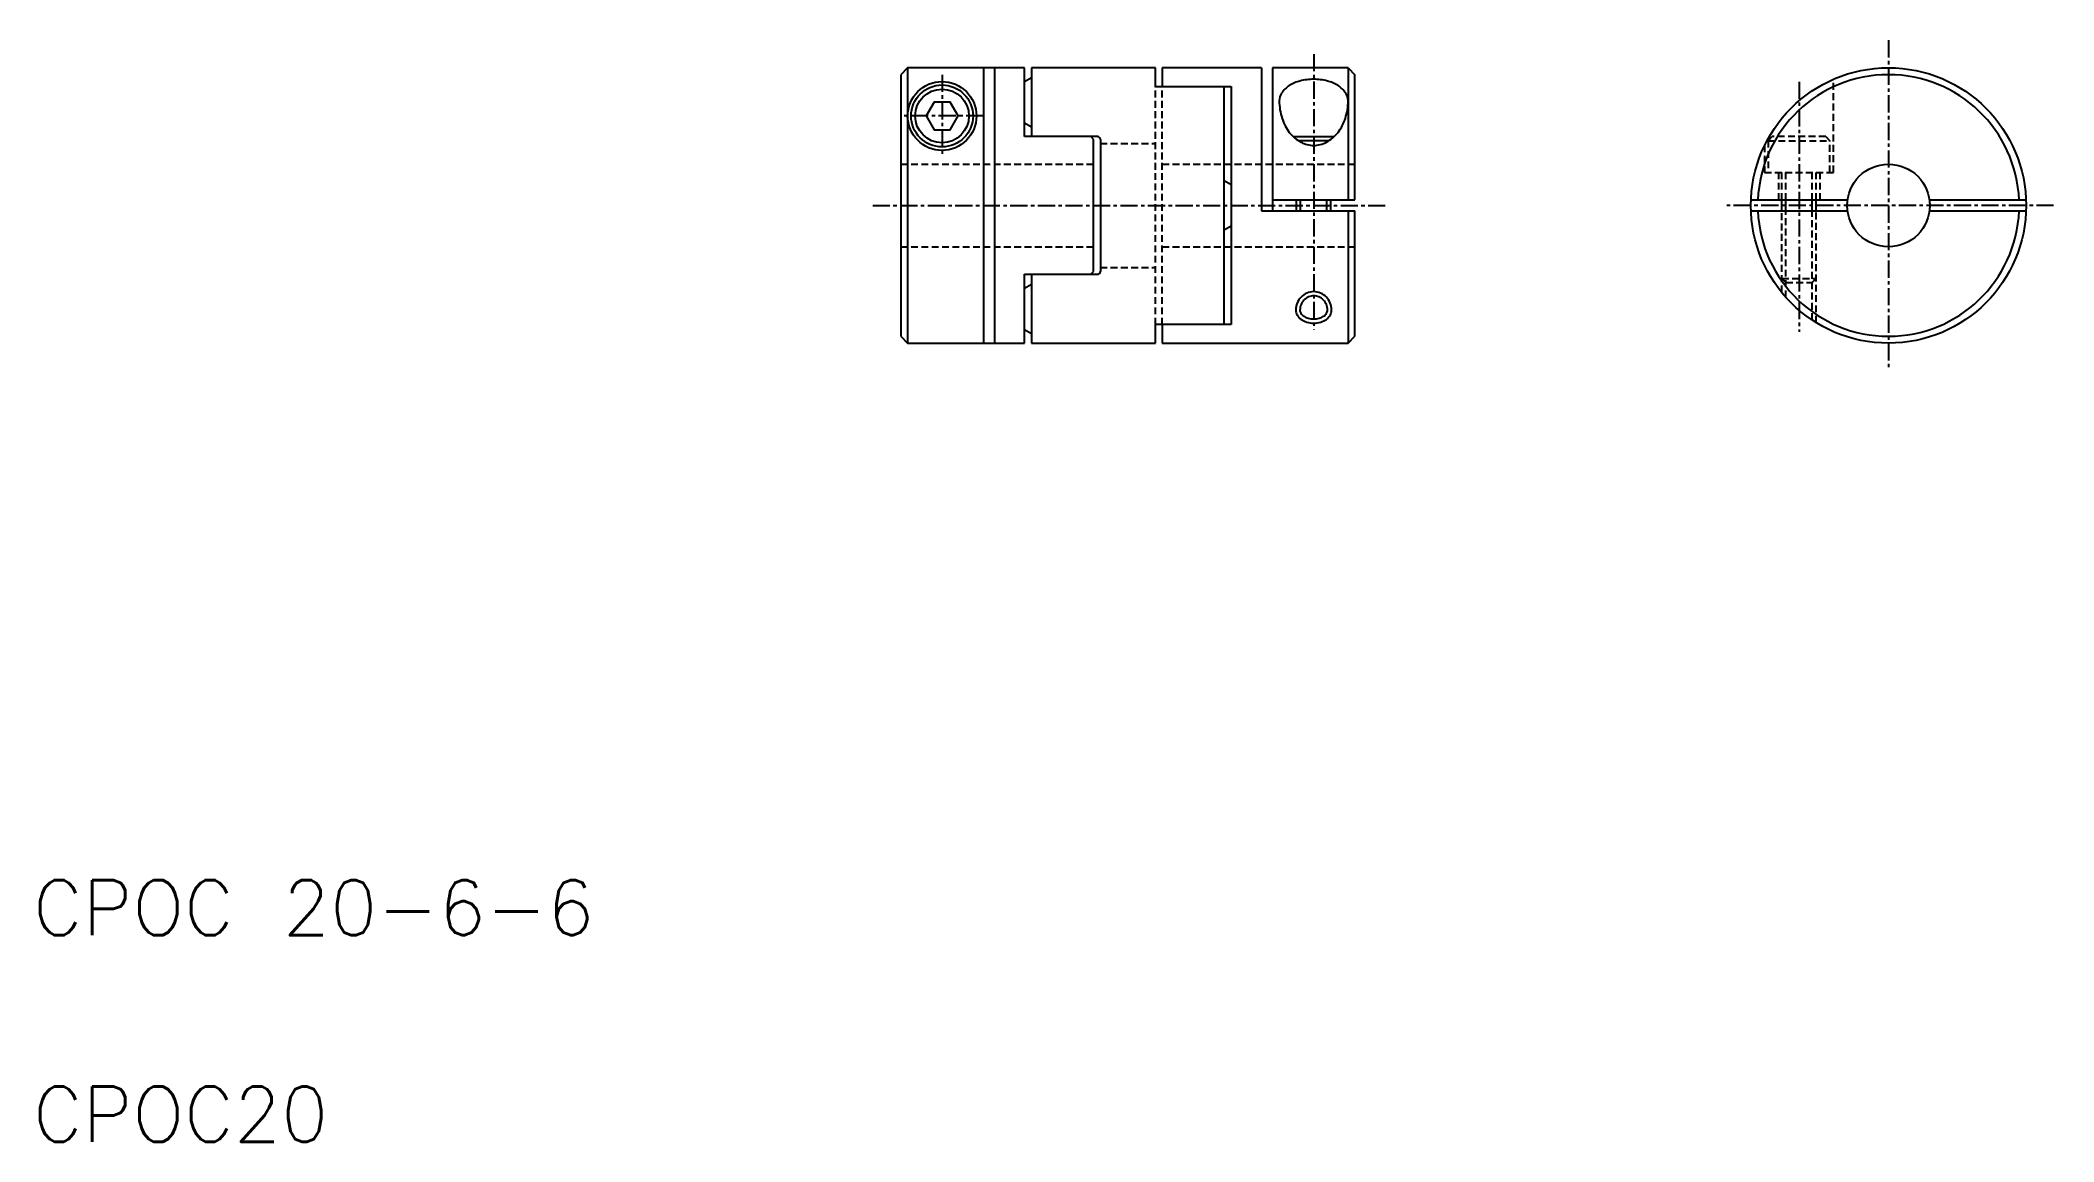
# Model space of a CAD drawing. Extents: x 11 to 157, y 10 to 90.
import ezdxf

# ---------------------------------------------------------------- set-up
doc = ezdxf.new("R2010")
doc.units = 0
doc.linetypes.add('CENTER', pattern=[2, 1.25, -0.25, 0.25, -0.25])
doc.linetypes.add('DASHED', pattern=[0.75, 0.5, -0.25])
doc.layers.get('0').update_dxf_attribs({"linetype": 'CONTINUOUS'})
doc.layers.add('CENTER', color=1, linetype='CENTER')
doc.styles.get("Standard").update_dxf_attribs({"font": 'txt.shx'})

msp = doc.modelspace()

# ---------------------------------------------------------------- linework, layer by layer
at = {"color": 7, "linetype": 'CONTINUOUS'}
for p, q in [((73.53, 88), (73.03, 87.5)), ((73.53, 88), (73.53, 68)), ((82.03, 88), (73.53, 88)), ((79.03, 88), (79.03, 68)), ((79.83, 88), (79.83, 68)), ((82.03, 83), (82.03, 88)), ((91.53, 88), (82.53, 88)), ((82.53, 88), (82.53, 83)), ((91.53, 86.65), (91.53, 88)), ((92.03, 88), (92.03, 86.65)), ((99.23, 88), (92.03, 88)), ((99.23, 88), (99.23, 77.6)), ((105.53, 88), (100.03, 88)), ((100.03, 88), (100.03, 77.6)), ((105.53, 88), (106.03, 87.5)), ((105.53, 88), (105.53, 78.4)), ((73.03, 87.5), (73.03, 68.5)), ((82.03, 87), (82.53, 87.29)), ((91.53, 86.65), (97.03, 86.65)), ((96.53, 69.35), (96.53, 86.65)), ((97.03, 86.65), (97.03, 69.35)), ((106.03, 78.4), (106.03, 87.5)), ((82.03, 84), (82.53, 83.71)), ((87.33, 83), (82.03, 83)), ((86.83, 83), (87.03, 82.8)), ((87.03, 73.2), (87.03, 82.8)), ((87.53, 82.8), (87.53, 73.2)), ((101.54, 83), (104.52, 83)), ((104.14, 82.7), (101.92, 82.7)), ((97.03, 79.5), (96.53, 79.79)), ((137.04, 80.4), (137.04, 80.4)), ((138.29, 80.4), (138.3, 80.4)), ((99.23, 77.6), (106.03, 77.6)), ((100.03, 78.4), (106.03, 78.4)), ((101.78, 77.6), (101.78, 78.4)), ((104.28, 77.6), (104.28, 78.4)), ((105.53, 77.6), (105.53, 68)), ((106.03, 68.5), (106.03, 77.6)), ((134.8, 78.4), (141.82, 78.4)), ((134.8, 77.6), (141.82, 77.6)), ((137.04, 77.6), (137.04, 78.4)), ((139.54, 77.6), (139.54, 78.4)), ((147.77, 78.4), (154.79, 78.4)), ((147.77, 77.6), (154.79, 77.6)), ((97.03, 76.5), (96.53, 76.21)), ((86.83, 73), (87.03, 73.2)), ((82.03, 73), (87.33, 73)), ((82.03, 68), (82.03, 73)), ((82.03, 72), (82.53, 72.29)), ((82.53, 73), (82.53, 68)), ((82.03, 69), (82.53, 68.71)), ((97.03, 69.35), (91.53, 69.35)), ((91.53, 68), (91.53, 69.35)), ((92.03, 69.35), (92.03, 68)), ((73.03, 68.5), (73.53, 68)), ((73.53, 68), (82.03, 68)), ((82.53, 68), (91.53, 68)), ((92.03, 68), (105.53, 68)), ((105.53, 68), (106.03, 68.5))]:
    msp.add_line(p, q, dxfattribs=at)
at = {"color": 3, "linetype": 'DASHED'}
for p, q in [((91.53, 69.35), (91.53, 86.65)), ((92.03, 69.35), (92.03, 86.65)), ((140.79, 80.4), (140.79, 87.16)), ((87.53, 82.5), (91.53, 82.5)), ((135.79, 82.36), (135.79, 80.4)), ((136.04, 82.7), (136.34, 83)), ((136.04, 82.7), (136.04, 80.4)), ((136.04, 82.7), (140.54, 82.7)), ((140.24, 83), (136.34, 83)), ((140.24, 83), (140.54, 82.7)), ((140.54, 80.4), (140.54, 82.7)), ((73.03, 81), (87.03, 81)), ((92.03, 81), (106.03, 81)), ((135.79, 80.4), (140.79, 80.4)), ((136.79, 80.4), (136.79, 78.4)), ((137.04, 78.4), (137.04, 80.4)), ((137.34, 78.4), (137.34, 80.4)), ((139.24, 78.4), (139.24, 80.4)), ((139.54, 78.4), (139.54, 80.4)), ((139.79, 80.4), (139.79, 78.4)), ((137.04, 71.68), (137.04, 77.6)), ((137.34, 71.33), (137.34, 77.6)), ((139.24, 69.68), (139.24, 77.6)), ((139.54, 69.49), (139.54, 77.6)), ((73.03, 75), (87.03, 75)), ((92.03, 75), (106.03, 75)), ((87.53, 73.5), (91.53, 73.5)), ((137.04, 72.7), (137.34, 72.4)), ((137.04, 72.7), (139.54, 72.7)), ((137.34, 72.4), (139.24, 72.4)), ((139.54, 72.7), (139.24, 72.4))]:
    msp.add_line(p, q, dxfattribs=at)
at = {"color": 3, "linetype": 'CONTINUOUS'}
for p, q in [((102.08, 77.6), (102.08, 78.4)), ((103.98, 77.6), (103.98, 78.4)), ((137.34, 77.6), (137.34, 78.4)), ((139.24, 77.6), (139.24, 78.4))]:
    msp.add_line(p, q, dxfattribs=at)
at = {"color": 7, "linetype": 'CONTINUOUS'}
for points in [[(105.53, 85.6, 0.146811), (105.36, 86.15, 0.107149), (104.8, 86.71, 0.076717), (104.03, 87.04, 0.063708), (103.03, 87.17, 0.063708), (102.03, 87.04, 0.076717), (101.26, 86.71, 0.107149), (100.7, 86.15, 0.146811), (100.53, 85.6, 0.146811)], [(100.53, 85.6, 0.077492), (100.73, 84.32, 0.087179), (101.26, 83.31, 0.105626), (102.11, 82.59, 0.123794), (103.03, 82.36, 0.123794), (103.95, 82.59, 0.105626), (104.8, 83.31, 0.087179), (105.33, 84.32, 0.077492), (105.53, 85.6, 0.077492)], [(104.03, 70.4, 0.095041), (103.95, 70.8, 0.096995), (103.74, 71.13, 0.099892), (103.41, 71.36, 0.102041), (103.03, 71.44, 0.102041), (102.65, 71.36, 0.099892), (102.32, 71.13, 0.096995), (102.11, 70.8, 0.095041), (102.03, 70.4, 0.095041)], [(102.03, 70.4, 0.144598), (102.1, 70.17, 0.107176), (102.32, 69.95, 0.0777), (102.63, 69.81, 0.064875), (103.03, 69.76, 0.064875), (103.43, 69.81, 0.0777), (103.74, 69.95, 0.107176), (103.96, 70.17, 0.144598), (104.03, 70.4, 0.144598)]]:
    msp.add_lwpolyline(points, format="xyb", dxfattribs=at)
msp.add_lwpolyline([(75.45, 85.5), (74.88, 84.5), (75.45, 83.5), (76.61, 83.5), (77.19, 84.5), (76.61, 85.5)], close=True, dxfattribs=at)
at = {"color": 3, "linetype": 'CONTINUOUS'}
for points in [[(104.33, 70.4, 0.095816), (104.23, 70.91, 0.097343), (103.95, 71.35, 0.099582), (103.53, 71.64, 0.101226), (103.03, 71.74, 0.101226), (102.54, 71.64, 0.099582), (102.11, 71.35, 0.097343), (101.83, 70.91, 0.095816), (101.73, 70.4, 0.095816)], [(101.73, 70.4, 0.130792), (101.82, 70.06, 0.106534), (102.11, 69.73, 0.083957), (102.52, 69.53, 0.07288), (103.03, 69.46, 0.07288), (103.55, 69.53, 0.083957), (103.95, 69.73, 0.106534), (104.24, 70.06, 0.130792), (104.33, 70.4, 0.130792)]]:
    msp.add_lwpolyline(points, format="xyb", dxfattribs=at)
at = {"color": 7, "linetype": 'CONTINUOUS'}
for centre, radius in [((144.79, 78), 10), ((76.03, 84.5), 2.5), ((76.03, 84.5), 2.25), ((76.03, 84.5), 1.95), ((144.79, 78), 3)]:
    msp.add_circle(centre, radius, dxfattribs=at)
for centre, radius, start, end in [((144.79, 78), 9.5, 2.4132, 177.5868), ((87.33, 82.8), 0.2, 0, 90), ((144.79, 78), 9.5, 182.4132, 357.5868), ((87.33, 73.2), 0.2, 270, 0)]:
    msp.add_arc(centre, radius, start, end, dxfattribs=at)
at = {"layer": 'CENTER', "color": 1, "linetype": 'CENTER'}
for p, q in [((144.79, 90), (144.79, 66)), ((103.03, 89), (103.03, 68.96)), ((76.03, 87.5), (76.03, 81.5)), ((138.29, 86.99), (138.29, 68.82)), ((79.03, 84.5), (73.03, 84.5)), ((70.99, 78), (108.22, 78)), ((156.79, 78), (132.79, 78))]:
    msp.add_line(p, q, dxfattribs=at)

# ---------------------------------------------------------------- texts
at = {"color": 7, "linetype": 'CONTINUOUS'}
for s, p in [('CPOC 20-6-6', (10, 25)), ('CPOC20', (10, 10))]:
    msp.add_text(s, height=4, dxfattribs=at).set_placement(p)

doc.saveas('drawing.dxf')
